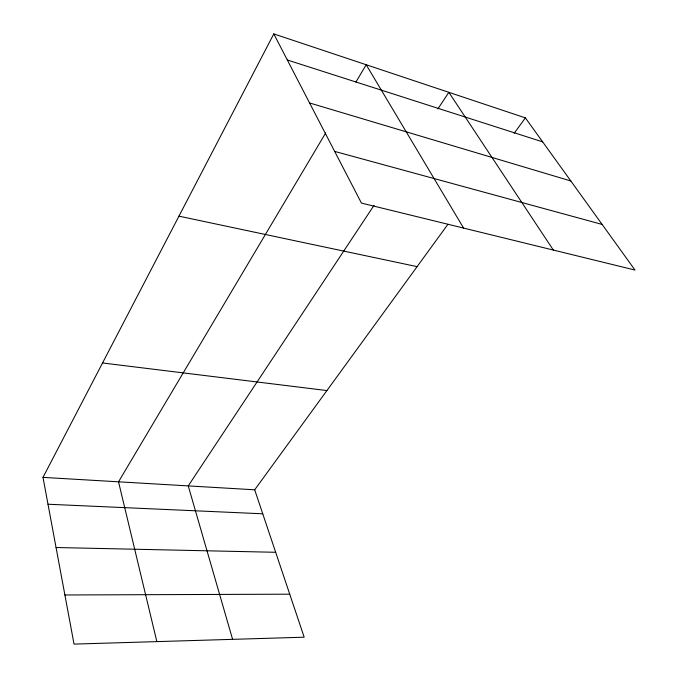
<?xml version="1.0" encoding="UTF-8"?>
<svg xmlns="http://www.w3.org/2000/svg" width="678" height="678" viewBox="0 0 678 678"><rect width="100%" height="100%" fill="white"/><g stroke="black" fill="none" stroke-linecap="round" stroke-linejoin="round"><path stroke-width="1.02" d="M447.921 224.299L254.691 489.796L304.176 637.201L74.038 644.1L43.002 477.38L273.802 33.9L525.374 117.87L634.998 270.056L361.433 203.078L273.802 33.9M325.686 132.956L118.523 481.812L156.847 641.617M355.933 82.021L366.196 64.741L463.616 228.096M374.027 205.341L188.247 485.897L232.596 639.346M437.852 108.946L448.853 92.327L553.333 250.063M514.204 133.227L525.374 117.87M64.893 594.979L289.735 594.182M56.054 547.519L275.675 552.29M47.994 504.229L262.75 513.797M43.002 477.38L254.691 489.796M102.547 362.967L326.915 390.562M178.95 216.163L417.106 266.64M334.669 151.406L602.14 224.435M309.575 102.963L570.842 180.984M287.319 59.986L542.671 141.88"/></g></svg>
